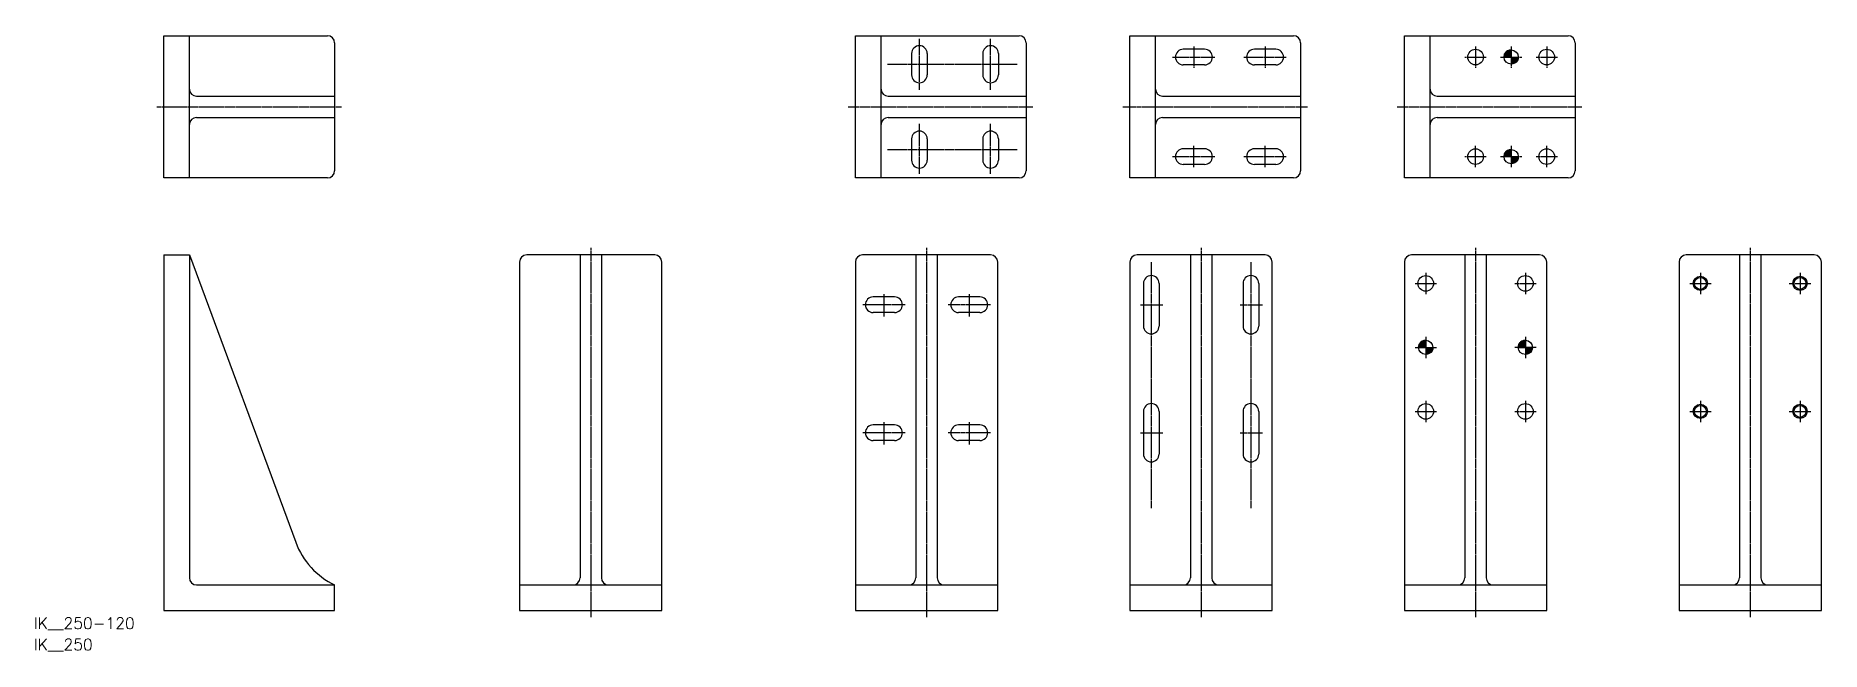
# Model space of a CAD drawing. Extents: x 11 to 1266, y 9 to 442.
import ezdxf

# ---------------------------------------------------------------- set-up
doc = ezdxf.new("R2010")
doc.units = 0
doc.linetypes.add('CENTER', pattern=[2, 1.25, -0.25, 0.25, -0.25])
doc.layers.get('0').update_dxf_attribs({"linetype": 'CONTINUOUS'})
doc.layers.add('CENTER', color=1, linetype='CENTER')
doc.styles.get("Standard").update_dxf_attribs({"font": 'txt.shx'})

# ---------------------------------------------------------------- blocks, each defined once
blk = doc.blocks.new('*U2')
at = {"color": 7, "linetype": 'CONTINUOUS'}
for p, q in [((1043.4, 428.3), (1043.2, 427)), ((1043.2, 427), (1048.2, 427)), ((1043.9, 429.5), (1043.4, 428.3)), ((1044.7, 430.6), (1043.9, 429.5)), ((1045.7, 431.4), (1044.7, 430.6)), ((1046.9, 431.9), (1045.7, 431.4)), ((1048.2, 432), (1046.9, 431.9)), ((1048.2, 431.9), (1048.2, 432)), ((1048.2, 431.9), (1048.2, 431.4)), ((1048.2, 431.4), (1048.2, 430.6)), ((1048.2, 430.6), (1048.2, 429.5)), ((1048.2, 429.5), (1048.2, 428.3)), ((1048.2, 428.3), (1048.2, 427)), ((1048.2, 427), (1053.2, 427)), ((1048.2, 427), (1048.2, 425.7)), ((1053.2, 427), (1053.1, 425.7)), ((1048.2, 425.7), (1048.2, 424.5)), ((1048.2, 424.5), (1048.2, 423.5)), ((1048.2, 423.5), (1048.2, 422.7)), ((1048.2, 422.7), (1048.2, 422.2)), ((1049.5, 422.2), (1048.2, 422)), ((1048.2, 422), (1048.2, 422.2)), ((1050.7, 422.7), (1049.5, 422.2)), ((1051.8, 423.5), (1050.7, 422.7)), ((1052.6, 424.5), (1051.8, 423.5)), ((1053.1, 425.7), (1052.6, 424.5))]:
    blk.add_line(p, q, dxfattribs=at)
for points in [[(1043.4, 428.3), (1043.2, 427), (1048.2, 427)], [(1043.2, 427), (1043.2, 427), (1048.2, 427)], [(1043.9, 429.5), (1043.4, 428.3), (1048.2, 428.3)], [(1044.7, 430.6), (1043.9, 429.5), (1048.2, 429.5)], [(1045.7, 431.4), (1044.7, 430.6), (1048.2, 430.6)], [(1046.9, 431.9), (1045.7, 431.4), (1048.2, 431.4)], [(1048.2, 432), (1046.9, 431.9), (1048.2, 431.9)], [(1048.2, 427), (1048.2, 427), (1053.2, 427)], [(1048.2, 427), (1048.2, 425.7), (1053.1, 425.7)], [(1048.2, 425.7), (1048.2, 424.5), (1052.6, 424.5)], [(1048.2, 424.5), (1048.2, 423.5), (1051.8, 423.5)], [(1048.2, 423.5), (1048.2, 422.7), (1050.7, 422.7)], [(1048.2, 422.7), (1048.2, 422.2), (1049.5, 422.2)]]:
    blk.add_solid(points, dxfattribs=at)
at = {"color": 7, "linetype": 'CONTINUOUS', "extrusion": (0, 0, -1)}
for points in [[(-1043.4, 428.3), (-1048.2, 428.3), (-1048.2, 427)], [(-1043.9, 429.5), (-1048.2, 429.5), (-1048.2, 428.3)], [(-1044.7, 430.6), (-1048.2, 430.6), (-1048.2, 429.5)], [(-1045.7, 431.4), (-1048.2, 431.4), (-1048.2, 430.6)], [(-1046.9, 431.9), (-1048.2, 431.9), (-1048.2, 431.4)], [(-1048.2, 427), (-1053.2, 427), (-1053.1, 425.7)], [(-1048.2, 425.7), (-1053.1, 425.7), (-1052.6, 424.5)], [(-1048.2, 424.5), (-1052.6, 424.5), (-1051.8, 423.5)], [(-1048.2, 423.5), (-1051.8, 423.5), (-1050.7, 422.7)], [(-1048.2, 422.7), (-1050.7, 422.7), (-1049.5, 422.2)], [(-1048.2, 422.2), (-1049.5, 422.2), (-1048.2, 422)]]:
    blk.add_solid(points, dxfattribs=at)
blk = doc.blocks.new('*U3')
at = {"color": 7, "linetype": 'CONTINUOUS'}
for p, q in [((1043.4, 358.3), (1043.2, 357)), ((1043.2, 357), (1048.2, 357)), ((1043.9, 359.5), (1043.4, 358.3)), ((1044.7, 360.6), (1043.9, 359.5)), ((1045.7, 361.4), (1044.7, 360.6)), ((1046.9, 361.9), (1045.7, 361.4)), ((1048.2, 362), (1046.9, 361.9)), ((1048.2, 361.9), (1048.2, 362)), ((1048.2, 361.9), (1048.2, 361.4)), ((1048.2, 361.4), (1048.2, 360.6)), ((1048.2, 360.6), (1048.2, 359.5)), ((1048.2, 359.5), (1048.2, 358.3)), ((1048.2, 358.3), (1048.2, 357)), ((1048.2, 357), (1053.2, 357)), ((1048.2, 357), (1048.2, 355.7)), ((1048.2, 355.7), (1048.2, 354.5)), ((1048.2, 354.5), (1048.2, 353.5)), ((1048.2, 353.5), (1048.2, 352.7)), ((1048.2, 352.7), (1048.2, 352.2)), ((1049.5, 352.2), (1048.2, 352)), ((1048.2, 352), (1048.2, 352.2)), ((1050.7, 352.7), (1049.5, 352.2)), ((1051.8, 353.5), (1050.7, 352.7)), ((1052.6, 354.5), (1051.8, 353.5)), ((1053.1, 355.7), (1052.6, 354.5)), ((1053.2, 357), (1053.1, 355.7))]:
    blk.add_line(p, q, dxfattribs=at)
for points in [[(1043.4, 358.3), (1043.2, 357), (1048.2, 357)], [(1043.2, 357), (1043.2, 357), (1048.2, 357)], [(1043.9, 359.5), (1043.4, 358.3), (1048.2, 358.3)], [(1044.7, 360.6), (1043.9, 359.5), (1048.2, 359.5)], [(1045.7, 361.4), (1044.7, 360.6), (1048.2, 360.6)], [(1046.9, 361.9), (1045.7, 361.4), (1048.2, 361.4)], [(1048.2, 362), (1046.9, 361.9), (1048.2, 361.9)], [(1048.2, 357), (1048.2, 357), (1053.2, 357)], [(1048.2, 357), (1048.2, 355.7), (1053.1, 355.7)], [(1048.2, 355.7), (1048.2, 354.5), (1052.6, 354.5)], [(1048.2, 354.5), (1048.2, 353.5), (1051.8, 353.5)], [(1048.2, 353.5), (1048.2, 352.7), (1050.7, 352.7)], [(1048.2, 352.7), (1048.2, 352.2), (1049.5, 352.2)]]:
    blk.add_solid(points, dxfattribs=at)
at = {"color": 7, "linetype": 'CONTINUOUS', "extrusion": (0, 0, -1)}
for points in [[(-1043.4, 358.3), (-1048.2, 358.3), (-1048.2, 357)], [(-1043.9, 359.5), (-1048.2, 359.5), (-1048.2, 358.3)], [(-1044.7, 360.6), (-1048.2, 360.6), (-1048.2, 359.5)], [(-1045.7, 361.4), (-1048.2, 361.4), (-1048.2, 360.6)], [(-1046.9, 361.9), (-1048.2, 361.9), (-1048.2, 361.4)], [(-1048.2, 357), (-1053.2, 357), (-1053.1, 355.7)], [(-1048.2, 355.7), (-1053.1, 355.7), (-1052.6, 354.5)], [(-1048.2, 354.5), (-1052.6, 354.5), (-1051.8, 353.5)], [(-1048.2, 353.5), (-1051.8, 353.5), (-1050.7, 352.7)], [(-1048.2, 352.7), (-1050.7, 352.7), (-1049.5, 352.2)], [(-1048.2, 352.2), (-1049.5, 352.2), (-1048.2, 352)]]:
    blk.add_solid(points, dxfattribs=at)
blk = doc.blocks.new('*U4')
at = {"color": 7, "linetype": 'CONTINUOUS'}
for p, q in [((1054.7, 226.5), (1053.9, 225.4)), ((1055.7, 227.3), (1054.7, 226.5)), ((1056.9, 227.8), (1055.7, 227.3)), ((1058.2, 227.9), (1056.9, 227.8)), ((1058.2, 227.8), (1058.2, 227.9)), ((1058.2, 227.8), (1058.2, 227.3)), ((1058.2, 227.3), (1058.2, 226.5)), ((1058.2, 226.5), (1058.2, 225.4)), ((1053.4, 224.2), (1053.2, 222.9)), ((1053.2, 222.9), (1058.2, 222.9)), ((1053.9, 225.4), (1053.4, 224.2)), ((1058.2, 225.4), (1058.2, 224.2)), ((1058.2, 224.2), (1058.2, 222.9)), ((1058.2, 222.9), (1063.2, 222.9)), ((1058.2, 222.9), (1058.2, 221.6)), ((1058.2, 221.6), (1058.2, 220.4)), ((1058.2, 220.4), (1058.2, 219.4)), ((1058.2, 219.4), (1058.2, 218.6)), ((1058.2, 218.6), (1058.2, 218.1)), ((1059.5, 218.1), (1058.2, 217.9)), ((1058.2, 217.9), (1058.2, 218.1)), ((1060.7, 218.6), (1059.5, 218.1)), ((1061.8, 219.4), (1060.7, 218.6)), ((1062.6, 220.4), (1061.8, 219.4)), ((1063.1, 221.6), (1062.6, 220.4)), ((1063.2, 222.9), (1063.1, 221.6))]:
    blk.add_line(p, q, dxfattribs=at)
for points in [[(1054.7, 226.5), (1053.9, 225.4), (1058.2, 225.4)], [(1055.7, 227.3), (1054.7, 226.5), (1058.2, 226.5)], [(1056.9, 227.8), (1055.7, 227.3), (1058.2, 227.3)], [(1058.2, 227.9), (1056.9, 227.8), (1058.2, 227.8)], [(1053.4, 224.2), (1053.2, 222.9), (1058.2, 222.9)], [(1053.2, 222.9), (1053.2, 222.9), (1058.2, 222.9)], [(1053.9, 225.4), (1053.4, 224.2), (1058.2, 224.2)], [(1058.2, 222.9), (1058.2, 222.9), (1063.2, 222.9)], [(1058.2, 222.9), (1058.2, 221.6), (1063.1, 221.6)], [(1058.2, 221.6), (1058.2, 220.4), (1062.6, 220.4)], [(1058.2, 220.4), (1058.2, 219.4), (1061.8, 219.4)], [(1058.2, 219.4), (1058.2, 218.6), (1060.7, 218.6)], [(1058.2, 218.6), (1058.2, 218.1), (1059.5, 218.1)]]:
    blk.add_solid(points, dxfattribs=at)
at = {"color": 7, "linetype": 'CONTINUOUS', "extrusion": (0, 0, -1)}
for points in [[(-1054.7, 226.5), (-1058.2, 226.5), (-1058.2, 225.4)], [(-1055.7, 227.3), (-1058.2, 227.3), (-1058.2, 226.5)], [(-1056.9, 227.8), (-1058.2, 227.8), (-1058.2, 227.3)], [(-1053.4, 224.2), (-1058.2, 224.2), (-1058.2, 222.9)], [(-1053.9, 225.4), (-1058.2, 225.4), (-1058.2, 224.2)], [(-1058.2, 222.9), (-1063.2, 222.9), (-1063.1, 221.6)], [(-1058.2, 221.6), (-1063.1, 221.6), (-1062.6, 220.4)], [(-1058.2, 220.4), (-1062.6, 220.4), (-1061.8, 219.4)], [(-1058.2, 219.4), (-1061.8, 219.4), (-1060.7, 218.6)], [(-1058.2, 218.6), (-1060.7, 218.6), (-1059.5, 218.1)], [(-1058.2, 218.1), (-1059.5, 218.1), (-1058.2, 217.9)]]:
    blk.add_solid(points, dxfattribs=at)
blk = doc.blocks.new('*U5')
at = {"color": 7, "linetype": 'CONTINUOUS'}
for p, q in [((984.7, 226.5), (983.9, 225.4)), ((985.7, 227.3), (984.7, 226.5)), ((986.9, 227.8), (985.7, 227.3)), ((988.2, 227.9), (986.9, 227.8)), ((988.2, 227.8), (988.2, 227.9)), ((988.2, 227.8), (988.2, 227.3)), ((988.2, 227.3), (988.2, 226.5)), ((988.2, 226.5), (988.2, 225.4)), ((983.4, 224.2), (983.2, 222.9)), ((983.2, 222.9), (988.2, 222.9)), ((983.9, 225.4), (983.4, 224.2)), ((988.2, 225.4), (988.2, 224.2)), ((988.2, 224.2), (988.2, 222.9)), ((988.2, 222.9), (993.2, 222.9)), ((988.2, 222.9), (988.2, 221.6)), ((988.2, 221.6), (988.2, 220.4)), ((988.2, 220.4), (988.2, 219.4)), ((988.2, 219.4), (988.2, 218.6)), ((988.2, 218.6), (988.2, 218.1)), ((989.5, 218.1), (988.2, 217.9)), ((988.2, 217.9), (988.2, 218.1)), ((990.7, 218.6), (989.5, 218.1)), ((991.8, 219.4), (990.7, 218.6)), ((992.6, 220.4), (991.8, 219.4)), ((993.1, 221.6), (992.6, 220.4)), ((993.2, 222.9), (993.1, 221.6))]:
    blk.add_line(p, q, dxfattribs=at)
for points in [[(984.7, 226.5), (983.9, 225.4), (988.2, 225.4)], [(985.7, 227.3), (984.7, 226.5), (988.2, 226.5)], [(986.9, 227.8), (985.7, 227.3), (988.2, 227.3)], [(988.2, 227.9), (986.9, 227.8), (988.2, 227.8)], [(983.4, 224.2), (983.2, 222.9), (988.2, 222.9)], [(983.2, 222.9), (983.2, 222.9), (988.2, 222.9)], [(983.9, 225.4), (983.4, 224.2), (988.2, 224.2)], [(988.2, 222.9), (988.2, 222.9), (993.2, 222.9)], [(988.2, 222.9), (988.2, 221.6), (993.1, 221.6)], [(988.2, 221.6), (988.2, 220.4), (992.6, 220.4)], [(988.2, 220.4), (988.2, 219.4), (991.8, 219.4)], [(988.2, 219.4), (988.2, 218.6), (990.7, 218.6)], [(988.2, 218.6), (988.2, 218.1), (989.5, 218.1)]]:
    blk.add_solid(points, dxfattribs=at)
at = {"color": 7, "linetype": 'CONTINUOUS', "extrusion": (0, 0, -1)}
for points in [[(-984.7, 226.5), (-988.2, 226.5), (-988.2, 225.4)], [(-985.7, 227.3), (-988.2, 227.3), (-988.2, 226.5)], [(-986.9, 227.8), (-988.2, 227.8), (-988.2, 227.3)], [(-983.4, 224.2), (-988.2, 224.2), (-988.2, 222.9)], [(-983.9, 225.4), (-988.2, 225.4), (-988.2, 224.2)], [(-988.2, 222.9), (-993.2, 222.9), (-993.1, 221.6)], [(-988.2, 221.6), (-993.1, 221.6), (-992.6, 220.4)], [(-988.2, 220.4), (-992.6, 220.4), (-991.8, 219.4)], [(-988.2, 219.4), (-991.8, 219.4), (-990.7, 218.6)], [(-988.2, 218.6), (-990.7, 218.6), (-989.5, 218.1)], [(-988.2, 218.1), (-989.5, 218.1), (-988.2, 217.9)]]:
    blk.add_solid(points, dxfattribs=at)

msp = doc.modelspace()

# ---------------------------------------------------------------- linework, layer by layer
at = {"color": 7, "linetype": 'CONTINUOUS'}
for p, q in [((101.4, 442), (216.4, 442)), ((101.4, 342), (101.4, 442)), ((119.4, 342), (119.4, 442)), ((587.4, 442), (702.4, 442)), ((587.4, 342), (587.4, 442)), ((605.4, 342), (605.4, 442)), ((780.3, 442), (895.3, 442)), ((780.3, 342), (780.3, 442)), ((798.3, 342), (798.3, 442)), ((973.2, 442), (1088.2, 442)), ((973.2, 342), (973.2, 442)), ((991.2, 342), (991.2, 442)), ((221.4, 437), (221.4, 347)), ((626.9, 429.5), (626.9, 414.5)), ((637.9, 429.5), (637.9, 414.5)), ((676.9, 429.5), (676.9, 414.5)), ((687.9, 429.5), (687.9, 414.5)), ((707.4, 437), (707.4, 347)), ((832.8, 432.5), (817.8, 432.5)), ((882.8, 432.5), (867.8, 432.5)), ((900.3, 437), (900.3, 347)), ((1093.2, 437), (1093.2, 347)), ((832.8, 421.5), (817.8, 421.5)), ((882.8, 421.5), (867.8, 421.5)), ((124.4, 399.5), (221.4, 399.5)), ((610.4, 399.5), (707.4, 399.5)), ((803.3, 399.5), (900.3, 399.5)), ((996.2, 399.5), (1093.2, 399.5)), ((124.4, 384.5), (221.4, 384.5)), ((610.4, 384.5), (707.4, 384.5)), ((803.3, 384.5), (900.3, 384.5)), ((996.2, 384.5), (1093.2, 384.5)), ((626.9, 369.5), (626.9, 354.5)), ((637.9, 369.5), (637.9, 354.5)), ((676.9, 369.5), (676.9, 354.5)), ((687.9, 369.5), (687.9, 354.5)), ((832.8, 362.5), (817.8, 362.5)), ((832.8, 351.5), (817.8, 351.5)), ((882.8, 362.5), (867.8, 362.5)), ((882.8, 351.5), (867.8, 351.5)), ((216.4, 342), (101.4, 342)), ((702.4, 342), (587.4, 342)), ((895.3, 342), (780.3, 342)), ((1088.2, 342), (973.2, 342)), ((101.4, 287.9), (101.4, 37.9)), ((101.4, 287.9), (119.4, 287.9)), ((119.4, 287.9), (119.4, 60.9)), ((351.4, 282.9), (351.4, 37.9)), ((446.4, 287.9), (356.4, 287.9)), ((393.9, 287.9), (393.9, 60.9)), ((408.9, 287.9), (408.9, 60.9)), ((451.4, 37.9), (451.4, 282.9)), ((587.4, 282.9), (587.4, 37.9)), ((682.4, 287.9), (592.4, 287.9)), ((629.9, 287.9), (629.9, 60.9)), ((644.9, 287.9), (644.9, 60.9)), ((687.4, 37.9), (687.4, 282.9)), ((780.3, 282.9), (780.3, 37.9)), ((875.3, 287.9), (785.3, 287.9)), ((822.8, 287.9), (822.8, 60.9)), ((837.8, 287.9), (837.8, 60.9)), ((880.3, 37.9), (880.3, 282.9)), ((973.2, 282.9), (973.2, 37.9)), ((1068.2, 287.9), (978.2, 287.9)), ((1015.7, 287.9), (1015.7, 60.9)), ((1030.7, 287.9), (1030.7, 60.9)), ((1073.2, 37.9), (1073.2, 282.9)), ((1166.2, 282.9), (1166.2, 37.9)), ((1261.2, 287.9), (1171.2, 287.9)), ((1208.7, 287.9), (1208.7, 60.9)), ((1223.7, 287.9), (1223.7, 60.9)), ((1266.2, 37.9), (1266.2, 282.9)), ((789.8, 267.9), (789.8, 237.9)), ((800.8, 267.9), (800.8, 237.9)), ((859.8, 267.9), (859.8, 237.9)), ((870.8, 267.9), (870.8, 237.9)), ((614.9, 258.4), (599.9, 258.4)), ((674.9, 258.4), (659.9, 258.4)), ((614.9, 247.4), (599.9, 247.4)), ((674.9, 247.4), (659.9, 247.4)), ((789.8, 177.9), (789.8, 147.9)), ((800.8, 177.9), (800.8, 147.9)), ((859.8, 177.9), (859.8, 147.9)), ((870.8, 177.9), (870.8, 147.9)), ((614.9, 168.4), (599.9, 168.4)), ((674.9, 168.4), (659.9, 168.4)), ((614.9, 157.4), (599.9, 157.4)), ((674.9, 157.4), (659.9, 157.4)), ((124.4, 55.9), (221.4, 55.9)), ((221.4, 37.9), (221.4, 55.9)), ((351.4, 55.9), (451.4, 55.9)), ((587.4, 55.9), (687.4, 55.9)), ((780.3, 55.9), (880.3, 55.9)), ((973.2, 55.9), (1073.2, 55.9)), ((1166.2, 55.9), (1266.2, 55.9)), ((101.4, 37.9), (221.4, 37.9)), ((351.4, 37.9), (451.4, 37.9)), ((587.4, 37.9), (687.4, 37.9)), ((780.3, 37.9), (880.3, 37.9)), ((973.2, 37.9), (1073.2, 37.9)), ((1166.2, 37.9), (1266.2, 37.9))]:
    msp.add_line(p, q, dxfattribs=at)
msp.add_lwpolyline([(119.4, 287.9), (194.1, 85.9, 0.193954), (221.4, 55.9, -4.368492)], format="xyb", dxfattribs=at)
for centre, radius in [((1023.2, 427), 5.5), ((1048.2, 427), 5), ((1073.2, 427), 5.5), ((1023.2, 357), 5.5), ((1048.2, 357), 5), ((1073.2, 357), 5.5), ((988.2, 267.9), 5.5), ((1058.2, 267.9), 5.5), ((1181.2, 267.9), 4.19), ((1251.2, 267.9), 4.19), ((988.2, 222.9), 5), ((1058.2, 222.9), 5), ((988.2, 177.9), 5.5), ((1058.2, 177.9), 5.5), ((1181.2, 177.9), 4.19), ((1251.2, 177.9), 4.19)]:
    msp.add_circle(centre, radius, dxfattribs=at)
at = {"color": 3, "linetype": 'CONTINUOUS'}
for centre in [(1181.2, 267.9), (1251.2, 267.9), (1181.2, 177.9), (1251.2, 177.9)]:
    msp.add_circle(centre, 5, dxfattribs=at)
at = {"color": 7, "linetype": 'CONTINUOUS'}
for centre, radius, start, end in [((216.4, 437), 5, 0, 90), ((702.4, 437), 5, 0, 90), ((895.3, 437), 5, 0, 90), ((1088.2, 437), 5, 0, 90), ((632.4, 429.5), 5.5, 0, 180), ((682.4, 429.5), 5.5, 0, 180), ((817.8, 427), 5.5, 90, 270), ((832.8, 427), 5.5, 270, 90), ((867.8, 427), 5.5, 90, 270), ((882.8, 427), 5.5, 270, 90), ((632.4, 414.5), 5.5, 180, 0), ((682.4, 414.5), 5.5, 180, 0), ((124.4, 404.5), 5, 180, 270), ((610.4, 404.5), 5, 180, 270), ((803.3, 404.5), 5, 180, 270), ((996.2, 404.5), 5, 180, 270), ((124.4, 379.5), 5, 90, 180), ((610.4, 379.5), 5, 90, 180), ((803.3, 379.5), 5, 90, 180), ((996.2, 379.5), 5, 90, 180), ((632.4, 369.5), 5.5, 0, 180), ((682.4, 369.5), 5.5, 0, 180), ((632.4, 354.5), 5.5, 180, 0), ((682.4, 354.5), 5.5, 180, 0), ((817.8, 357), 5.5, 90, 270), ((832.8, 357), 5.5, 270, 90), ((867.8, 357), 5.5, 90, 270), ((882.8, 357), 5.5, 270, 90), ((216.4, 347), 5, 270, 0), ((702.4, 347), 5, 270, 0), ((895.3, 347), 5, 270, 0), ((1088.2, 347), 5, 270, 0), ((356.4, 282.9), 5, 90, 180), ((446.4, 282.9), 5, 0, 90), ((592.4, 282.9), 5, 90, 180), ((682.4, 282.9), 5, 0, 90), ((785.3, 282.9), 5, 90, 180), ((875.3, 282.9), 5, 0, 90), ((978.2, 282.9), 5, 90, 180), ((1068.2, 282.9), 5, 0, 90), ((1171.2, 282.9), 5, 90, 180), ((1261.2, 282.9), 5, 0, 90), ((795.3, 267.9), 5.5, 0, 180), ((865.3, 267.9), 5.5, 0, 180), ((599.9, 252.9), 5.5, 90, 270), ((614.9, 252.9), 5.5, 270, 90), ((659.9, 252.9), 5.5, 90, 270), ((674.9, 252.9), 5.5, 270, 90), ((795.3, 237.9), 5.5, 180, 0), ((865.3, 237.9), 5.5, 180, 0), ((795.3, 177.9), 5.5, 0, 180), ((865.3, 177.9), 5.5, 0, 180), ((599.9, 162.9), 5.5, 90, 270), ((614.9, 162.9), 5.5, 270, 90), ((659.9, 162.9), 5.5, 90, 270), ((674.9, 162.9), 5.5, 270, 90), ((795.3, 147.9), 5.5, 180, 0), ((865.3, 147.9), 5.5, 180, 0), ((124.4, 60.9), 5, 180, 270), ((388.9, 60.9), 5, 270, 0), ((413.9, 60.9), 5, 180, 270), ((624.9, 60.9), 5, 270, 0), ((649.9, 60.9), 5, 180, 270), ((817.8, 60.9), 5, 270, 0), ((842.8, 60.9), 5, 180, 270), ((1010.7, 60.9), 5, 270, 0), ((1035.7, 60.9), 5, 180, 270), ((1203.7, 60.9), 5, 270, 0), ((1228.7, 60.9), 5, 180, 270)]:
    msp.add_arc(centre, radius, start, end, dxfattribs=at)
at = {"layer": 'CENTER', "color": 1, "linetype": 'CENTER'}
for p, q in [((632.4, 404), (632.4, 440)), ((682.4, 404), (682.4, 440)), ((810.3, 427), (840.3, 427)), ((825.3, 434.5), (825.3, 419.5)), ((860.3, 427), (890.3, 427)), ((875.3, 434.5), (875.3, 419.5)), ((1015.7, 427), (1030.7, 427)), ((1023.2, 434.5), (1023.2, 419.5)), ((1040.7, 427), (1055.7, 427)), ((1048.2, 434.5), (1048.2, 419.5)), ((1065.7, 427), (1080.7, 427)), ((1073.2, 434.5), (1073.2, 419.5)), ((609.9, 422), (701.1, 422)), ((96.4, 392), (226.4, 392)), ((582.4, 392), (712.4, 392)), ((775.3, 392), (905.3, 392)), ((968.2, 392), (1098.2, 392)), ((632.4, 345), (632.4, 380)), ((682.4, 345), (682.4, 380)), ((825.3, 349.5), (825.3, 364.5)), ((875.3, 349.5), (875.3, 364.5)), ((1023.2, 349.5), (1023.2, 364.5)), ((1048.2, 364.5), (1048.2, 349.5)), ((1073.2, 349.5), (1073.2, 364.5)), ((609.9, 362), (701.1, 362)), ((810.3, 357), (840.3, 357)), ((860.3, 357), (890.3, 357)), ((1015.7, 357), (1030.7, 357)), ((1040.7, 357), (1055.7, 357)), ((1065.7, 357), (1080.7, 357)), ((401.4, 292.9), (401.4, 32.9)), ((637.4, 292.9), (637.4, 32.9)), ((830.3, 292.9), (830.3, 32.9)), ((1023.2, 292.9), (1023.2, 32.9)), ((1216.2, 292.9), (1216.2, 32.9)), ((795.3, 282.9), (795.3, 109.9)), ((865.3, 282.9), (865.3, 109.9)), ((980.7, 267.9), (995.7, 267.9)), ((988.2, 275.4), (988.2, 260.4)), ((1050.7, 267.9), (1065.7, 267.9)), ((1058.2, 275.4), (1058.2, 260.4)), ((1173.7, 267.9), (1188.7, 267.9)), ((1181.2, 275.4), (1181.2, 260.4)), ((1243.7, 267.9), (1258.7, 267.9)), ((1251.2, 275.4), (1251.2, 260.4)), ((622.4, 252.9), (592.4, 252.9)), ((607.4, 260.4), (607.4, 244.4)), ((682.4, 252.9), (652.4, 252.9)), ((667.4, 260.4), (667.4, 244.4)), ((787.8, 252.9), (803.8, 252.9)), ((857.8, 252.9), (873.8, 252.9)), ((988.2, 230.4), (988.2, 215.4)), ((1058.2, 230.4), (1058.2, 215.4)), ((980.7, 222.9), (995.7, 222.9)), ((1065.7, 222.9), (1050.7, 222.9)), ((980.7, 177.9), (995.7, 177.9)), ((988.2, 185.4), (988.2, 170.4)), ((1050.7, 177.9), (1065.7, 177.9)), ((1058.2, 185.4), (1058.2, 170.4)), ((1173.7, 177.9), (1188.7, 177.9)), ((1181.2, 185.4), (1181.2, 170.4)), ((1243.7, 177.9), (1258.7, 177.9)), ((1251.2, 185.4), (1251.2, 170.4)), ((607.4, 170.4), (607.4, 154.4)), ((667.4, 170.4), (667.4, 154.4)), ((622.4, 162.9), (592.4, 162.9)), ((682.4, 162.9), (652.4, 162.9)), ((787.8, 162.9), (803.8, 162.9)), ((857.8, 162.9), (873.8, 162.9))]:
    msp.add_line(p, q, dxfattribs=at)

# ---------------------------------------------------------------- block references
at = {"color": 7, "linetype": 'CONTINUOUS'}
for name in ['*U2', '*U3', '*U5', '*U4']:
    msp.add_blockref(name, (0, 0), dxfattribs=at)

# ---------------------------------------------------------------- texts
for s, p in [('IK__250-120', (10, 25)), ('IK__250', (10, 10))]:
    msp.add_text(s, height=8, dxfattribs=at).set_placement(p)

doc.saveas('drawing.dxf')
